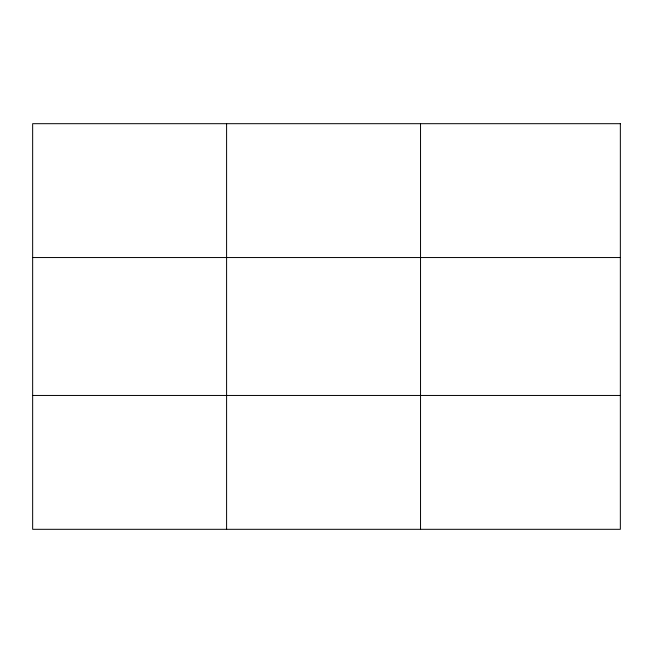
<?xml version="1.0" encoding="UTF-8"?>
<svg xmlns="http://www.w3.org/2000/svg" width="653" height="653" viewBox="0 0 653 653"><rect width="100%" height="100%" fill="white"/><g stroke="black" fill="none" stroke-linecap="round" stroke-linejoin="round"><path stroke-width="0.98" d="M226.591 123.686L226.591 529.314M420.532 123.686L420.532 529.314M32.65 257.543L620.35 257.543M32.65 395.457L620.35 395.457M620.35 123.686L620.35 529.314L32.65 529.314L32.65 123.686L620.35 123.686"/></g></svg>
